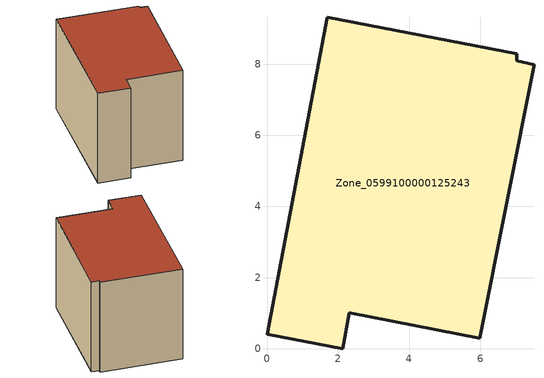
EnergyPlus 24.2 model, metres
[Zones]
Zone_0599100000125243
 floor ground (C_G): 1.7,9.32 7.03,8.29 7.03,8.1 7.51,7.99 5.99,0.3 2.32,1.01 2.13,0 0,0.41 z0
 wall outside (C_F): 0,0.41 2.13,0 2.32,1.01 5.99,0.3 7.51,7.99 7.03,8.1 7.03,8.29 1.7,9.32 0,0.41 z0:6.69
 roof outside (C_R): 7.03,8.29 1.7,9.32 0,0.41 2.13,0 2.32,1.01 5.99,0.3 7.51,7.99 7.03,8.1 z6.69
[BUILDING]
Pand.0599100000125243: North Axis=0; Terrain=City; Loads Convergence Tolerance Value=0.04; Temperature Convergence Tolerance Value=0.4; Solar Distribution=FullExterior; Maximum Number of Warmup Days=25; Minimum Number of Warmup Days=1
[Site:Location]
Rotterdam.The.Hague.AP_ZH_NLD Design_Conditions: Latitude=51.96; Longitude=4.45; Time Zone=1; Elevation=-4.5
[SITE:GROUNDTEMPERATURE:BUILDINGSURFACE]
18, 18, 18, 18, 18, 18, 18, 18, 18, 18, 18, 18
[MATERIAL] Thermal Absorptance=0.9; Solar Absorptance=0.7; Visible Absorptance=0.7
Name | Roughness | Thickness | Conductivity | Density | Specific Heat
G.TC.1946-1964 | MediumSmooth | 0.15 | 1 | 540 | 1210
F.TC.1946-1964 | Rough | 0.3 | 0.857143 | 1920 | 840
R.TC.1946-1964 | MediumRough | 0.2 | 0.235294 | 1500 | 1000
[CONSTRUCTION]
C_G: G.TC.1946-1964
C_F: F.TC.1946-1964
C_R: R.TC.1946-1964
[ZONE]
Zone_0599100000125243: Type=1; Multiplier=1; Ceiling Height=Autocalculate; Volume=Autocalculate; Floor Area=autocalculate; Part of Total Floor Area=Yes
[ZONEINFILTRATION:DESIGNFLOWRATE]
Infil_Zone_0599100000125243: Zone or ZoneList or Space or SpaceList=Zone_0599100000125243; Schedule=AlwaysOn; Design Flow Rate Calculation Method=Flow/Area; Flow Rate per Floor Area=0.003; Constant Term Coefficient=1; Temperature Term Coefficient=0; Velocity Term Coefficient=0; Velocity Squared Term Coefficient=0
[HVACTEMPLATE:ZONE:IDEALLOADSAIRSYSTEM]
Zone_0599100000125243: Maximum Heating Supply Air Temperature=50; Minimum Cooling Supply Air Temperature=13; Maximum Heating Supply Air Humidity Ratio=0.0156; Minimum Cooling Supply Air Humidity Ratio=0.0077; Heating Limit=NoLimit; Cooling Limit=NoLimit; Dehumidification Control Type=ConstantSensibleHeatRatio; Cooling Sensible Heat Ratio=0.7; Dehumidification Setpoint=60; Humidification Control Type=None; Humidification Setpoint=30; Outdoor Air Method=None; Outdoor Air Flow Rate per Person=0.00944; Outdoor Air Flow Rate per Zone Floor Area=0; Outdoor Air Flow Rate per Zone=0; Demand Controlled Ventilation Type=None; Outdoor Air Economizer Type=NoEconomizer; Heat Recovery Type=None; Sensible Heat Recovery Effectiveness=0.7; Latent Heat Recovery Effectiveness=0.65
[ZONECONTROL:THERMOSTAT]
ThermostatControl_Zone_0599100000125243: Zone or ZoneList=Zone_0599100000125243; Control Type Schedule=DualSetpointControlType; Control 1=Thermostat_Zone_0599100000125243; Temperature Difference Between Cutout And Setpoint=0
[THERMOSTATSETPOINT:DUALSETPOINT]
Thermostat_Zone_0599100000125243: Heating Setpoint Temperature Schedule=HeatingSetpoint_Zone_0599100000125243; Cooling Setpoint Temperature Schedule=CoolingSetpoint_Zone_0599100000125243
[SCHEDULE:COMPACT]
HeatingSetpoint_Zone_0599100000125243: Through: 12/31, For: AllDays, Until: 24:00, 21
CoolingSetpoint_Zone_0599100000125243: Through: 12/31, For: AllDays, Until: 24:00, 24
DualSetpointControlType: Through: 12/31, For: AllDays, Until: 24:00, 4
AlwaysOn: Through: 12/31, For: AllDays, Until: 24:00, 1
